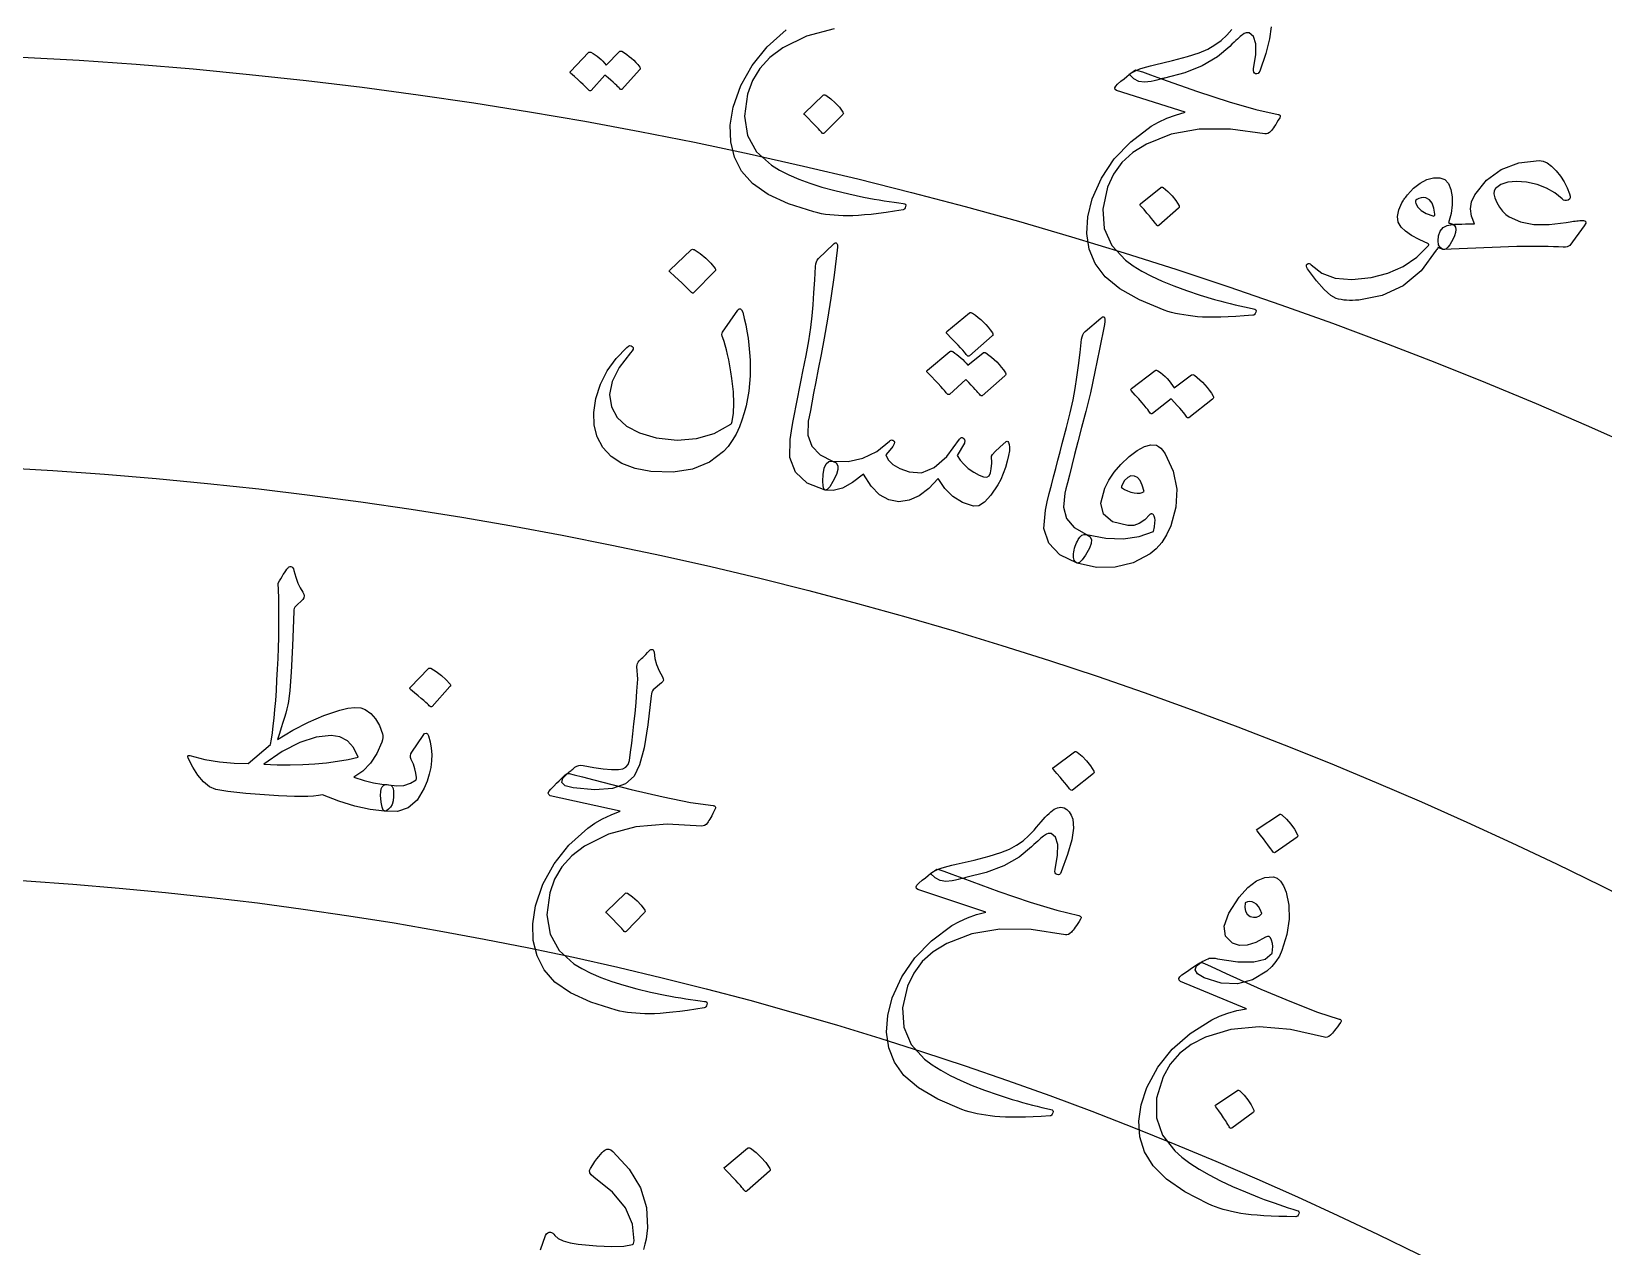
# Model space of a CAD drawing. Header units: millimetres. Extents: x -150 to 150, y -150 to 198.
# Drawn here: x 6.01 to 45.35, y 82.26 to 112.67 of the extents above; entities that cross this region are included whole.
import ezdxf

# ---------------------------------------------------------------- set-up
doc = ezdxf.new("R2010")
doc.units = ezdxf.units.MM
for name, color, linetype in [('ENGRAVE', 7, 'Continuous'), ('ENGRAVE_FINE', 8, 'Continuous'), ('GUIDE', 3, 'Continuous'), ('TEXT', 5, 'Continuous')]:
    doc.layers.add(name, color=color, linetype=linetype)

msp = doc.modelspace()

# ---------------------------------------------------------------- linework, layer by layer
at = {"layer": 'ENGRAVE'}
for radius in [132.75, 112.1737, 91.5975]:
    msp.add_circle((0, 0), radius, dxfattribs=at)
at = {"layer": 'ENGRAVE_FINE'}
for radius in [122.4619, 101.8856]:
    msp.add_circle((0, 0), radius, dxfattribs=at)
at = {"layer": 'GUIDE'}
msp.add_circle((0, 0), 137.25, dxfattribs=at)
at = {"layer": 'TEXT'}
for points in [[(26.0997, 112.7367), (25.41, 112.5536), (24.8117, 112.2564), (24.4914, 112.0171), (24.2382, 111.7446), (24.0518, 111.4394), (23.9315, 111.1017), (23.8573, 110.5469), (23.9329, 110.0651), (24.157, 109.656), (24.5291, 109.3186), (24.733, 109.1955), (24.9612, 109.0797), (25.2137, 108.971), (25.4906, 108.8694), (25.7912, 108.7742), (26.1152, 108.6849), (26.4626, 108.6013), (26.8334, 108.5232), (26.966, 108.4985), (27.0967, 108.475), (27.2253, 108.4529), (27.3521, 108.432), (27.476, 108.4126), (27.5963, 108.395), (27.7128, 108.3792), (27.8257, 108.3651), (27.8595, 108.3584), (27.881, 108.3433), (27.8902, 108.3198), (27.8871, 108.288), (27.8754, 108.2531), (27.8605, 108.2276), (27.8426, 108.2116), (27.8215, 108.2051), (27.6041, 108.1691), (27.3993, 108.1383), (27.2072, 108.1125), (27.0276, 108.0919), (26.8608, 108.0761), (26.7071, 108.0644), (26.5665, 108.0569), (26.4389, 108.0537), (26.3206, 108.0573), (26.206, 108.0627), (26.0951, 108.0699), (25.9879, 108.079), (25.8841, 108.091), (25.7836, 108.1069), (25.6863, 108.1267), (25.5922, 108.1505), (24.9592, 108.3536), (24.446, 108.5906), (24.0526, 108.863), (23.7789, 109.1723), (23.6035, 109.5217), (23.5103, 109.9053), (23.4997, 110.3232), (23.5724, 110.7757), (23.7604, 111.3161), (24.043, 111.8191), (24.4214, 112.284), (24.8968, 112.7096)], [(37.0345, 112.78), (36.9966, 112.4873), (36.901, 112.1196), (36.7479, 111.677), (36.7302, 111.6383), (36.7074, 111.614), (36.6794, 111.6041), (36.6463, 111.6086), (36.6163, 111.6253), (36.5974, 111.6521), (36.5896, 111.6888), (36.5931, 111.7356), (36.6494, 112.0936), (36.6493, 112.3625), (36.593, 112.542), (36.4806, 112.6323), (36.4459, 112.6372), (36.4065, 112.6308), (36.3626, 112.6133), (36.3141, 112.5845), (36.2906, 112.5655), (36.2625, 112.5416), (36.2299, 112.5128), (36.1928, 112.4791), (36.1511, 112.4405), (36.1049, 112.397), (36.0542, 112.3487), (35.999, 112.2954), (35.6877, 112.029), (35.3115, 111.8081), (34.8707, 111.632), (34.3655, 111.4998), (34.3602, 111.4985), (34.3444, 111.4946), (34.318, 111.4882), (34.2811, 111.4791), (34.2336, 111.4674), (34.1757, 111.4531), (34.1072, 111.4362), (34.0281, 111.4167), (33.8678, 111.3965), (33.7237, 111.4199), (33.5957, 111.4867), (33.4836, 111.597), (33.4836, 111.597), (33.5408, 111.6339), (33.6042, 111.6685), (33.6738, 111.7007), (33.7495, 111.7305), (33.8315, 111.7584), (33.92, 111.7847), (34.0148, 111.8095), (34.1162, 111.8328), (34.5678, 111.9401), (34.9407, 112.0414), (35.2343, 112.1374), (35.4483, 112.2288), (35.6239, 112.3297), (35.7834, 112.4443), (35.9268, 112.5726), (36.0541, 112.7149)], [(18.7489, 82.1809), (18.8778, 82.5407), (18.9021, 82.5775), (18.9305, 82.6037), (18.9628, 82.6193), (18.9991, 82.6244), (19.0271, 82.6142), (19.0544, 82.5967), (19.0811, 82.5717), (19.1072, 82.5394), (19.1932, 82.4631), (19.3199, 82.4018), (19.4872, 82.3554), (19.6952, 82.3237), (20.1536, 82.2815), (20.5326, 82.2654), (20.8324, 82.2762), (21.053, 82.315), (21.0662, 82.3246), (21.0774, 82.3433), (21.0867, 82.3711), (21.094, 82.4081), (21.0547, 82.826), (20.8734, 83.2319), (20.5488, 83.6248), (20.0796, 84.0031), (20.0188, 84.0558), (19.9854, 84.1094), (19.9793, 84.1641), (20.0007, 84.2197), (20.0007, 84.2197), (20.0565, 84.3088), (20.1095, 84.3883), (20.1597, 84.4583), (20.2072, 84.5187), (20.2515, 84.5701), (20.2923, 84.6133), (20.3294, 84.6482), (20.3629, 84.6749), (20.4104, 84.6968), (20.4587, 84.6991), (20.5077, 84.6818), (20.5575, 84.645), (20.9674, 84.2024), (21.248, 83.7347), (21.4006, 83.2431), (21.4264, 82.7284), (21.4119, 82.5869), (21.391, 82.4503), (21.3638, 82.3186), (21.3304, 82.1917)]]:
    msp.add_lwpolyline(points, dxfattribs=at)
for points in [[(20.723, 112.168), (20.7337, 112.1755), (20.7472, 112.1787), (20.7637, 112.1775), (20.7831, 112.172), (20.8487, 112.132), (20.9114, 112.0896), (20.9714, 112.0448), (21.0286, 111.9977), (21.0834, 111.9477), (21.136, 111.8942), (21.1866, 111.8374), (21.2351, 111.7771), (21.2434, 111.7599), (21.2453, 111.743), (21.2407, 111.7264), (21.2298, 111.71), (20.7831, 111.2193), (20.7724, 111.2137), (20.7586, 111.2163), (20.7418, 111.227), (20.7218, 111.2458), (20.7088, 111.2622), (20.6869, 111.2854), (20.6561, 111.3154), (20.6165, 111.3523), (20.5676, 111.3966), (20.5091, 111.4487), (20.4409, 111.5087), (20.363, 111.5765), (20.0142, 111.194), (19.9994, 111.183), (19.9829, 111.1827), (19.9645, 111.193), (19.9445, 111.2141), (19.9271, 111.2323), (19.8995, 111.2599), (19.8616, 111.2969), (19.8134, 111.3432), (19.754, 111.3991), (19.6825, 111.4646), (19.5988, 111.5397), (19.5029, 111.6244), (19.4937, 111.6374), (19.4907, 111.6492), (19.4939, 111.66), (19.5034, 111.6696), (19.9482, 112.1423), (19.9588, 112.1498), (19.9723, 112.1531), (19.9888, 112.1521), (20.0081, 112.1467), (20.0646, 112.1161), (20.1187, 112.0826), (20.1704, 112.0461), (20.2197, 112.0068), (20.2667, 111.965), (20.3114, 111.9212), (20.3539, 111.8755), (20.3941, 111.8278)], [(34.2904, 111.484), (35.1936, 111.1671), (35.9799, 110.9112), (36.6509, 110.7187), (37.2074, 110.5917), (37.2247, 110.5881), (37.2387, 110.5822), (37.2494, 110.5739), (37.2569, 110.5633), (37.2609, 110.5509), (37.261, 110.5374), (37.2572, 110.5227), (37.2497, 110.5069), (37.2141, 110.4473), (37.1808, 110.3928), (37.1497, 110.3435), (37.1208, 110.2993), (37.0942, 110.2602), (37.0698, 110.2263), (37.0476, 110.1974), (37.0276, 110.1738), (36.9901, 110.1378), (36.9529, 110.1146), (36.916, 110.1039), (36.8795, 110.1058), (36.0172, 110.2272), (35.234, 110.224), (34.5316, 110.0979), (33.911, 109.8506), (33.5722, 109.6384), (33.2976, 109.3875), (33.0868, 109.0985), (32.9393, 108.7718), (32.82, 108.2249), (32.8559, 107.7386), (33.0458, 107.3125), (33.3891, 106.9458), (33.5822, 106.8064), (33.8002, 106.6723), (34.0429, 106.5434), (34.3105, 106.4194), (34.6024, 106.3), (34.918, 106.1845), (35.2574, 106.0728), (35.6205, 105.9646), (35.7507, 105.9291), (35.879, 105.8951), (36.0054, 105.8624), (36.13, 105.8313), (36.252, 105.8018), (36.3704, 105.7745), (36.4853, 105.7491), (36.5966, 105.7259), (36.6298, 105.7164), (36.65, 105.6995), (36.6572, 105.6754), (36.6515, 105.6439), (36.6369, 105.6101), (36.62, 105.586), (36.6008, 105.5715), (36.5793, 105.5667), (36.3597, 105.5487), (36.1531, 105.5346), (35.9595, 105.5247), (35.7788, 105.5189), (35.6113, 105.5167), (35.4571, 105.5176), (35.3164, 105.5217), (35.189, 105.529), (35.0714, 105.5422), (34.9576, 105.5569), (34.8477, 105.5732), (34.7415, 105.591), (34.6391, 105.6115), (34.5402, 105.6356), (34.4449, 105.6633), (34.353, 105.6946), (33.7387, 105.9489), (33.2467, 106.227), (32.8769, 106.5307), (32.6294, 106.8614), (32.4832, 107.2239), (32.4216, 107.6138), (32.4452, 108.0313), (32.5548, 108.4762), (32.7863, 108.9995), (33.1091, 109.4777), (33.5243, 109.91), (34.0329, 110.2954), (34.2189, 110.4018), (34.4219, 110.4959), (34.6418, 110.5776), (34.8786, 110.6468), (33.1671, 111.1874), (33.131, 111.2175), (33.1233, 111.2547), (33.1437, 111.299), (33.1924, 111.3505), (33.2766, 111.4214), (33.3528, 111.4849), (33.4211, 111.5411), (33.4814, 111.5899), (33.5336, 111.631), (33.5776, 111.6639), (33.6132, 111.6886), (33.6406, 111.7051), (33.6882, 111.6951), (33.8125, 111.6551), (34.0133, 111.5849), (34.2904, 111.484)], [(25.8269, 111.0734), (25.8379, 111.0804), (25.8516, 111.0829), (25.868, 111.081), (25.8871, 111.0746), (26.0117, 110.9854), (26.1252, 110.8852), (26.2276, 110.7741), (26.3187, 110.6522), (26.3263, 110.6351), (26.3277, 110.6195), (26.323, 110.6054), (26.312, 110.5927), (25.8505, 110.1212), (25.8351, 110.111), (25.8185, 110.1115), (25.8008, 110.1229), (25.7818, 110.145), (25.7654, 110.1641), (25.7392, 110.1931), (25.7032, 110.232), (25.6575, 110.2808), (25.601, 110.3398), (25.533, 110.4089), (25.4532, 110.4884), (25.3618, 110.578), (25.3501, 110.5922), (25.3455, 110.6046), (25.348, 110.6155), (25.3576, 110.6248)], [(44.8719, 107.8066), (44.5062, 107.3145), (44.4798, 107.2943), (44.4437, 107.2801), (44.3981, 107.2718), (44.343, 107.2695), (44.2253, 107.2756), (44.0997, 107.2803), (43.9661, 107.2836), (43.8245, 107.2856), (43.6752, 107.2865), (43.5182, 107.2869), (43.3537, 107.2866), (43.1816, 107.2856), (41.3322, 107.2152), (41.2664, 107.259), (41.2266, 107.3295), (41.2128, 107.4269), (41.2249, 107.5511), (41.2655, 107.6724), (41.337, 107.761), (41.4394, 107.8167), (41.5728, 107.8395), (41.5888, 107.8405), (41.6204, 107.8421), (41.6674, 107.8441), (41.73, 107.8465), (41.8076, 107.8491), (41.8995, 107.8516), (42.0059, 107.8538), (42.1266, 107.8559), (42.0463, 108.0463), (42.0199, 108.2305), (42.0477, 108.4086), (42.1298, 108.5806), (42.4275, 108.9499), (42.795, 109.2169), (43.2326, 109.3807), (43.7403, 109.4404), (43.8401, 109.4249), (43.9441, 109.3767), (44.0521, 109.2957), (44.164, 109.1819), (44.2722, 109.0443), (44.3649, 108.9017), (44.4422, 108.7543), (44.5041, 108.6019), (44.5176, 108.5497), (44.5157, 108.5068), (44.4984, 108.4732), (44.4657, 108.449), (44.426, 108.4361), (44.3878, 108.4367), (44.351, 108.4507), (44.3157, 108.4782), (44.1345, 108.6278), (43.9255, 108.7471), (43.6889, 108.8358), (43.425, 108.8939), (43.1745, 108.9165), (42.9613, 108.8978), (42.7856, 108.8382), (42.6473, 108.7377), (42.6153, 108.6815), (42.611, 108.6043), (42.6346, 108.5062), (42.6858, 108.3872), (42.7521, 108.2711), (42.825, 108.1723), (42.9047, 108.0908), (42.9911, 108.0264), (43.2776, 107.9035), (43.6111, 107.8398), (43.9921, 107.835), (44.4213, 107.8885), (44.4685, 107.8967), (44.5146, 107.9044), (44.5594, 107.9115), (44.603, 107.9181), (44.6448, 107.924), (44.6842, 107.9288), (44.7211, 107.9326), (44.7556, 107.9354), (44.8499, 107.9395), (44.9007, 107.9194), (44.908, 107.8751), (44.8719, 107.8066)], [(41.1658, 107.1916), (40.7866, 106.6816), (40.3365, 106.3046), (39.8161, 106.0596), (39.225, 105.9453), (39.1466, 105.9403), (39.0703, 105.938), (38.9959, 105.9384), (38.9235, 105.9415), (38.8537, 105.9476), (38.787, 105.957), (38.7235, 105.9696), (38.6631, 105.9854), (38.5251, 106.0599), (38.3601, 106.2081), (38.1674, 106.43), (37.9465, 106.7255), (37.9251, 106.7642), (37.9163, 106.7974), (37.9199, 106.8252), (37.936, 106.8476), (37.9591, 106.8611), (37.9835, 106.8623), (38.0094, 106.8511), (38.0366, 106.8276), (38.3022, 106.6196), (38.64, 106.4981), (39.0508, 106.4625), (39.5355, 106.512), (39.9579, 106.6198), (40.3387, 106.7887), (40.6782, 107.0193), (40.976, 107.3121), (40.9795, 107.3251), (40.9795, 107.3366), (40.9759, 107.3464), (40.9687, 107.3546), (40.7375, 107.4585), (40.5466, 107.5624), (40.3959, 107.6668), (40.2855, 107.7716), (40.216, 107.8958), (40.1965, 108.0388), (40.2273, 108.2009), (40.3084, 108.3819), (40.3215, 108.4051), (40.3355, 108.4283), (40.3507, 108.4517), (40.3668, 108.4752), (40.3841, 108.4992), (40.4028, 108.5243), (40.4229, 108.5503), (40.4443, 108.5772), (40.6001, 108.7458), (40.7609, 108.8736), (40.9266, 108.9609), (41.0972, 109.0074), (41.2544, 109.0086), (41.38, 108.96), (41.4736, 108.8617), (41.5352, 108.7139), (41.5673, 108.5285), (41.5681, 108.3272), (41.5377, 108.1099), (41.4763, 107.8767), (41.49, 107.8717), (41.5034, 107.8672), (41.5165, 107.8634), (41.5294, 107.8602), (41.5422, 107.857), (41.5554, 107.8532), (41.5688, 107.8488), (41.5824, 107.8438), (41.6251, 107.8159), (41.6497, 107.772), (41.6563, 107.7121), (41.6448, 107.6364), (41.6216, 107.5572), (41.5903, 107.4801), (41.5509, 107.4052), (41.5035, 107.3324), (41.4547, 107.271), (41.411, 107.2306), (41.3724, 107.2111), (41.339, 107.2126), (41.2088, 107.2627), (41.2031, 107.2505), (41.194, 107.2345), (41.1816, 107.2149), (41.1658, 107.1916)], [(34.2702, 108.7652), (34.2817, 108.7713), (34.2956, 108.7728), (34.3118, 108.7697), (34.3303, 108.7619), (34.4478, 108.6633), (34.5532, 108.5547), (34.6468, 108.4361), (34.7283, 108.3076), (34.7346, 108.29), (34.7348, 108.2743), (34.729, 108.2606), (34.7171, 108.2488), (34.2207, 107.8141), (34.2046, 107.805), (34.1881, 107.8069), (34.1713, 107.8195), (34.1541, 107.843), (34.1391, 107.8633), (34.1153, 107.8943), (34.0824, 107.9358), (34.0405, 107.988), (33.9888, 108.0511), (33.9262, 108.1253), (33.8528, 108.2106), (33.7685, 108.307), (33.758, 108.322), (33.7543, 108.3348), (33.7577, 108.3454), (33.7679, 108.3539)], [(41.1328, 108.0956), (41.1085, 108.2505), (41.063, 108.3706), (40.9963, 108.456), (40.9084, 108.5065), (40.8469, 108.5128), (40.7882, 108.5081), (40.7323, 108.4923), (40.6793, 108.4656), (40.659, 108.4484), (40.6485, 108.4256), (40.6477, 108.3971), (40.6566, 108.363), (40.7043, 108.2731), (40.7915, 108.1911), (40.918, 108.117), (41.084, 108.0505), (41.1026, 108.0475), (41.1169, 108.0539), (41.127, 108.07), (41.1328, 108.0956)], [(22.5236, 107.2064), (22.5363, 107.2144), (22.5524, 107.2174), (22.5719, 107.2155), (22.5947, 107.2085), (22.7454, 107.1093), (22.8833, 106.9976), (23.0083, 106.8735), (23.1205, 106.737), (23.1301, 106.7178), (23.1324, 106.7002), (23.1273, 106.6842), (23.1148, 106.6698), (22.5868, 106.1331), (22.569, 106.1213), (22.5494, 106.1218), (22.528, 106.1343), (22.5048, 106.159), (22.4847, 106.1804), (22.4527, 106.2128), (22.4088, 106.2563), (22.3529, 106.3107), (22.2841, 106.3765), (22.201, 106.4536), (22.1039, 106.5422), (21.9924, 106.6421), (21.9781, 106.6579), (21.9723, 106.6719), (21.9748, 106.6842), (21.9857, 106.6947)], [(26.0787, 107.3444), (26.1011, 107.3648), (26.1204, 107.3773), (26.1367, 107.382), (26.1499, 107.3788), (26.1674, 107.3632), (26.1776, 107.3268), (26.1805, 107.2696), (26.176, 107.1916), (26.0972, 106.5678), (26.0163, 105.993), (25.9335, 105.467), (25.8491, 104.9899), (25.7701, 104.5835), (25.6997, 104.2192), (25.6379, 103.8969), (25.5847, 103.6166), (25.5397, 103.3784), (25.5023, 103.1825), (25.4727, 103.0288), (25.4508, 102.9174), (25.4411, 102.5698), (25.5393, 102.2878), (25.7453, 102.0713), (26.059, 101.9193), (26.1447, 101.8715), (26.1889, 101.7997), (26.1916, 101.704), (26.1528, 101.5844), (26.066, 101.4027), (25.9904, 101.2764), (25.9259, 101.2056), (25.8725, 101.1901), (25.4257, 101.369), (25.1306, 101.6397), (24.9869, 102.0034), (24.9951, 102.4609), (25.0302, 102.6721), (25.067, 102.8835), (25.1053, 103.095), (25.1453, 103.3067), (25.1863, 103.5186), (25.2279, 103.7309), (25.2702, 103.9436), (25.313, 104.1567), (25.3954, 104.563), (25.4616, 104.9307), (25.5118, 105.2598), (25.5459, 105.5503), (25.5708, 105.8312), (25.5935, 106.1314), (25.6139, 106.4509), (25.6319, 106.7898), (25.638, 106.8502), (25.6524, 106.9032), (25.6751, 106.9488), (25.706, 106.9871)], [(23.8101, 105.6424), (23.8488, 105.489), (23.8838, 105.33), (23.9152, 105.1653), (23.9429, 104.9949), (23.9656, 104.8181), (23.9822, 104.6342), (23.9926, 104.443), (23.9968, 104.2447), (23.9944, 104.0486), (23.983, 103.8563), (23.9625, 103.6676), (23.9332, 103.4826), (23.8949, 103.3007), (23.8476, 103.1215), (23.7912, 102.9449), (23.7259, 102.7708), (23.6429, 102.5915), (23.5493, 102.4296), (23.4449, 102.2852), (23.3299, 102.1581), (22.9774, 101.8892), (22.5567, 101.7171), (22.0676, 101.6409), (21.509, 101.6595), (21.1178, 101.7314), (20.7874, 101.8544), (20.5171, 102.0291), (20.3069, 102.2561), (20.1668, 102.5214), (20.0912, 102.8143), (20.0805, 103.1348), (20.135, 103.4831), (20.2529, 103.8404), (20.4207, 104.173), (20.6389, 104.4806), (20.9078, 104.7629), (20.9477, 104.7933), (20.9834, 104.8075), (21.0147, 104.8055), (21.0417, 104.7873), (21.0639, 104.7561), (21.0644, 104.7187), (21.0433, 104.675), (21.0005, 104.6249), (20.7154, 104.2592), (20.5421, 103.9125), (20.4796, 103.5855), (20.5268, 103.2782), (20.6707, 103.0107), (20.905, 102.7927), (21.2297, 102.6237), (21.6451, 102.5027), (22.1658, 102.4443), (22.6496, 102.4803), (23.0977, 102.6112), (23.5106, 102.8374), (23.5202, 102.8465), (23.5289, 102.8612), (23.5367, 102.8814), (23.5437, 102.9071), (23.5787, 103.1141), (23.5898, 103.362), (23.5767, 103.6507), (23.539, 103.9803), (23.5132, 104.1477), (23.4868, 104.304), (23.46, 104.449), (23.4326, 104.5829), (23.4042, 104.7053), (23.374, 104.8156), (23.3422, 104.914), (23.3088, 105.0004), (23.2936, 105.045), (23.2882, 105.0842), (23.2924, 105.1181), (23.3064, 105.1466), (23.6905, 105.695), (23.7219, 105.725), (23.7523, 105.7262), (23.7817, 105.6987), (23.8101, 105.6424)], [(29.4889, 105.6248), (29.5021, 105.6319), (29.5184, 105.6339), (29.5377, 105.6307), (29.5601, 105.6222), (29.6338, 105.5696), (29.7039, 105.5145), (29.7706, 105.4572), (29.8337, 105.3975), (29.8937, 105.3349), (29.9509, 105.2686), (30.0054, 105.1988), (30.057, 105.1253), (30.068, 105.101), (30.071, 105.08), (30.0659, 105.0624), (30.0529, 105.0482), (29.4824, 104.5495), (29.4648, 104.5425), (29.446, 104.5467), (29.4258, 104.5622), (29.4044, 104.5888), (29.3857, 104.6115), (29.3559, 104.6459), (29.3148, 104.6922), (29.2626, 104.7502), (29.198, 104.8203), (29.1201, 104.9027), (29.0288, 104.9974), (28.924, 105.1044), (28.9107, 105.1211), (28.9057, 105.1355), (28.9091, 105.1476), (28.9207, 105.1574)], [(32.7727, 105.4935), (32.7963, 105.5124), (32.8164, 105.5237), (32.8329, 105.5273), (32.8459, 105.5233), (32.8624, 105.5066), (32.8703, 105.4697), (32.8696, 105.4124), (32.8602, 105.3349), (32.7424, 104.7173), (32.6255, 104.1486), (32.5098, 103.6289), (32.3956, 103.158), (32.2912, 102.7574), (32.198, 102.3982), (32.1161, 102.0804), (32.0454, 101.804), (31.9855, 101.5692), (31.9359, 101.376), (31.8967, 101.2245), (31.8679, 101.1146), (31.8363, 100.7683), (31.9167, 100.4808), (32.1086, 100.2517), (32.4121, 100.0803), (32.4947, 100.0272), (32.5343, 99.9528), (32.5309, 99.8571), (32.4847, 99.7402), (32.3866, 99.5643), (32.3033, 99.443), (32.2345, 99.3763), (32.1802, 99.3643), (31.7455, 99.5709), (31.468, 99.8596), (31.3474, 100.2316), (31.3843, 100.6877), (31.4327, 100.8963), (31.4827, 101.105), (31.5342, 101.3136), (31.5874, 101.5224), (31.6417, 101.7313), (31.6965, 101.9406), (31.7521, 102.1502), (31.8082, 102.3602), (31.9159, 102.7605), (32.0052, 103.1233), (32.076, 103.4486), (32.1282, 103.7364), (32.1707, 104.0151), (32.2122, 104.3133), (32.2526, 104.631), (32.292, 104.9681), (32.3019, 105.0279), (32.3195, 105.0799), (32.345, 105.124), (32.3783, 105.1602)], [(29.8251, 104.6262), (29.8382, 104.6333), (29.8544, 104.6352), (29.8736, 104.6319), (29.8957, 104.6234), (29.9684, 104.5706), (30.0377, 104.5153), (30.1034, 104.4578), (30.1656, 104.398), (30.2247, 104.3352), (30.281, 104.2688), (30.3345, 104.1988), (30.3852, 104.1252), (30.3932, 104.1049), (30.3937, 104.0857), (30.3868, 104.0675), (30.3724, 104.0505), (29.8023, 103.554), (29.7893, 103.549), (29.7734, 103.5536), (29.7548, 103.5676), (29.7334, 103.5912), (29.7194, 103.6072), (29.6975, 103.6319), (29.6676, 103.6655), (29.6296, 103.7079), (29.5835, 103.7586), (29.5291, 103.817), (29.4662, 103.8832), (29.395, 103.9572), (28.9817, 103.5869), (28.9643, 103.5798), (28.9456, 103.584), (28.9256, 103.5993), (28.9044, 103.6259), (28.8859, 103.6484), (28.8563, 103.6827), (28.8157, 103.7287), (28.764, 103.7864), (28.7, 103.8562), (28.6229, 103.9382), (28.5324, 104.0325), (28.4286, 104.1389), (28.419, 104.1545), (28.4167, 104.1682), (28.4215, 104.1798), (28.4336, 104.1896), (28.9969, 104.6592), (29.01, 104.6664), (29.0262, 104.6684), (29.0453, 104.6653), (29.0675, 104.6569), (29.1192, 104.6201), (29.1699, 104.5818), (29.2197, 104.5421), (29.2685, 104.501), (29.3157, 104.4582), (29.3606, 104.4133), (29.4032, 104.3663), (29.4435, 104.3172)], [(35.0439, 104.0728), (35.0575, 104.0793), (35.0738, 104.0804), (35.093, 104.0761), (35.1149, 104.0665), (35.1858, 104.01), (35.2531, 103.9514), (35.3168, 103.8906), (35.3768, 103.8276), (35.4335, 103.7619), (35.4872, 103.6927), (35.538, 103.62), (35.5858, 103.5439), (35.593, 103.5232), (35.5927, 103.504), (35.5848, 103.4862), (35.5695, 103.4699), (34.9731, 103.002), (34.9597, 102.9978), (34.944, 103.0031), (34.9258, 103.0181), (34.9053, 103.0427), (34.8925, 103.0633), (34.8703, 103.0932), (34.8387, 103.1323), (34.7978, 103.1806), (34.7471, 103.2387), (34.6863, 103.3074), (34.6154, 103.3866), (34.5342, 103.4763), (34.069, 103.1108), (34.05, 103.1012), (34.0306, 103.1037), (34.0107, 103.1185), (33.9903, 103.1456), (33.9726, 103.1691), (33.9443, 103.2048), (33.9054, 103.2528), (33.8558, 103.3131), (33.7944, 103.3859), (33.7203, 103.4717), (33.6333, 103.5704), (33.5333, 103.6819), (33.5244, 103.698), (33.5227, 103.7117), (33.528, 103.7232), (33.5406, 103.7323), (34.1315, 104.182), (34.145, 104.1886), (34.1613, 104.1898), (34.1805, 104.1858), (34.2024, 104.1764), (34.2641, 104.1321), (34.3226, 104.0851), (34.3779, 104.0352), (34.4298, 103.9825), (34.4787, 103.9275), (34.5247, 103.8706), (34.5677, 103.812), (34.6079, 103.7515)], [(30.4031, 102.4112), (30.4243, 102.418), (30.4438, 102.4078), (30.4616, 102.3807), (30.4776, 102.3367), (30.4882, 102.267), (30.4839, 102.1734), (30.4647, 102.0558), (30.4307, 101.9143), (30.3859, 101.7553), (30.3313, 101.6036), (30.267, 101.4592), (30.1928, 101.322), (30.0194, 101.0638), (29.8601, 100.8886), (29.715, 100.7963), (29.5838, 100.787), (29.3086, 100.8853), (29.0706, 101.0341), (28.8693, 101.2337), (28.7044, 101.4843), (28.4706, 101.2292), (28.228, 101.047), (27.9765, 100.9374), (27.7156, 100.9004), (27.4652, 100.945), (27.2346, 101.0746), (27.0232, 101.2893), (26.8303, 101.5893), (26.5543, 101.3781), (26.303, 101.2411), (26.0759, 101.1784), (25.8725, 101.1901), (25.8393, 101.2223), (25.8194, 101.2986), (25.8128, 101.4189), (25.8195, 101.5834), (25.8466, 101.7404), (25.8955, 101.8488), (25.9663, 101.9085), (26.059, 101.9193), (26.4517, 101.9083), (26.8193, 101.9878), (27.1627, 102.1582), (27.4822, 102.4196), (27.4996, 102.4339), (27.5166, 102.4429), (27.5333, 102.4465), (27.5497, 102.4448), (27.5683, 102.4376), (27.5838, 102.4269), (27.5963, 102.4128), (27.6056, 102.3951), (27.6015, 102.3497), (27.5639, 102.2807), (27.4931, 102.1883), (27.389, 102.0723), (27.4503, 101.9449), (27.5678, 101.8314), (27.7418, 101.7316), (27.972, 101.6452), (28.2833, 101.6257), (28.597, 101.7557), (28.914, 102.035), (29.2349, 102.4638), (29.251, 102.4858), (29.2671, 102.5003), (29.2833, 102.5071), (29.2994, 102.5063), (29.3216, 102.4977), (29.3396, 102.4861), (29.3534, 102.4712), (29.363, 102.4533), (29.3674, 102.4303), (29.3676, 102.4084), (29.3639, 102.3878), (29.3561, 102.3682), (29.1788, 102.0536), (29.249, 101.9433), (29.3409, 101.8374), (29.4546, 101.736), (29.5901, 101.639), (29.7268, 101.5615), (29.8363, 101.5213), (29.9186, 101.5183), (29.9739, 101.5527), (30.0085, 101.6198), (30.0308, 101.7233), (30.041, 101.8631), (30.0388, 102.0392), (30.0608, 102.0823), (30.1287, 102.1588), (30.2428, 102.2684), (30.4031, 102.4112)], [(34.1638, 102.3127), (34.2167, 102.2862), (34.2702, 102.2418), (34.3244, 102.1795), (34.3793, 102.0993), (34.5817, 101.6633), (34.6727, 101.218), (34.6531, 100.7638), (34.5243, 100.3007), (34.4188, 100.0727), (34.2976, 99.8789), (34.1609, 99.7191), (34.0086, 99.5933), (33.5804, 99.3717), (33.1336, 99.2599), (32.6672, 99.2575), (32.1802, 99.3643), (32.1364, 99.3911), (32.1068, 99.4385), (32.0914, 99.5067), (32.0902, 99.5955), (32.0944, 99.643), (32.1024, 99.6904), (32.1141, 99.7377), (32.1295, 99.7849), (32.1473, 99.8308), (32.1659, 99.8742), (32.1853, 99.9152), (32.2056, 99.9537), (32.2496, 100.0175), (32.2987, 100.0599), (32.3529, 100.0808), (32.4121, 100.0803), (32.8953, 99.9919), (33.335, 99.9751), (33.7321, 100.0305), (34.087, 100.1586), (34.1115, 100.2745), (34.1253, 100.3686), (34.1284, 100.441), (34.1207, 100.4917), (34.1065, 100.5379), (34.09, 100.5705), (34.071, 100.5896), (34.0497, 100.5952), (34.0336, 100.5951), (34.0199, 100.5921), (34.0084, 100.586), (33.9993, 100.5769), (33.8701, 100.4462), (33.7354, 100.357), (33.5949, 100.3093), (33.4488, 100.303), (33.0625, 100.3986), (32.8371, 100.5863), (32.7721, 100.8675), (32.868, 101.2425), (32.9684, 101.4429), (33.1037, 101.6408), (33.2739, 101.836), (33.4793, 102.0283), (33.6816, 102.1852), (33.8632, 102.2848), (34.0241, 102.3273), (34.1638, 102.3127)], [(33.6135, 101.5438), (33.5265, 101.5478), (33.4444, 101.5094), (33.3673, 101.4285), (33.2952, 101.3053), (33.2889, 101.2843), (33.2855, 101.2689), (33.285, 101.2591), (33.2876, 101.255), (33.3616, 101.2092), (33.4395, 101.1719), (33.5213, 101.1432), (33.607, 101.123), (33.6854, 101.114), (33.7532, 101.1162), (33.8103, 101.1296), (33.8569, 101.1543), (33.8096, 101.3117), (33.7532, 101.4291), (33.6878, 101.5065), (33.6135, 101.5438)], [(13.2946, 93.5687), (13.1897, 93.5479), (13.0673, 93.5331), (12.9272, 93.5245), (12.7696, 93.5217), (12.5942, 93.5239), (12.4009, 93.5301), (12.1898, 93.54), (11.9607, 93.5537), (11.3706, 93.601), (10.9247, 93.6504), (10.6231, 93.7038), (10.4657, 93.7626), (10.3147, 93.8939), (10.1752, 94.0582), (10.047, 94.2556), (9.9302, 94.4861), (9.9196, 94.5223), (9.9233, 94.5448), (9.9414, 94.5536), (9.9739, 94.5488), (10.3511, 94.4531), (10.7193, 94.3886), (11.079, 94.3555), (11.4304, 94.3538), (11.9884, 94.8241), (12.0149, 94.9613), (12.0396, 95.1174), (12.0624, 95.2924), (12.0834, 95.4865), (12.103, 95.6985), (12.1213, 95.9275), (12.1384, 96.1736), (12.1542, 96.4366), (12.1686, 96.71), (12.1805, 96.9794), (12.1899, 97.2449), (12.1967, 97.5065), (12.201, 97.7637), (12.2025, 98.0161), (12.2014, 98.2637), (12.1975, 98.5065), (12.1867, 98.8599), (12.2176, 98.9183), (12.2486, 98.9739), (12.2798, 99.0267), (12.3111, 99.0767), (12.3421, 99.1238), (12.3723, 99.1683), (12.4018, 99.2101), (12.4304, 99.2491), (12.4454, 99.2636), (12.4628, 99.2731), (12.4824, 99.2777), (12.5044, 99.2772), (12.5292, 99.2685), (12.5498, 99.249), (12.566, 99.2189), (12.578, 99.178), (12.6218, 99.0113), (12.6731, 98.8661), (12.7317, 98.7424), (12.7979, 98.6402), (12.828, 98.5908), (12.8379, 98.5431), (12.8275, 98.4972), (12.7969, 98.4529), (12.628, 98.2873), (12.6016, 98.2593), (12.5834, 98.2275), (12.5735, 98.1917), (12.5718, 98.1521), (12.5416, 97.2978), (12.5096, 96.6386), (12.4766, 96.1743), (12.4431, 95.9051), (12.4256, 95.8164), (12.4029, 95.7191), (12.3747, 95.6131), (12.3413, 95.4985), (12.3034, 95.375), (12.2621, 95.2426), (12.2174, 95.1012), (12.1693, 94.951), (12.5522, 95.1851), (12.9392, 95.3855), (13.33, 95.5522), (13.7242, 95.6851), (13.9307, 95.7355), (14.1064, 95.7553), (14.2512, 95.7447), (14.3648, 95.7038), (14.5022, 95.6041), (14.6198, 95.4696), (14.7174, 95.3004), (14.7952, 95.0965), (14.8031, 95.0506), (14.8027, 94.9994), (14.7939, 94.943), (14.7768, 94.8812), (14.6543, 94.5965), (14.4962, 94.3567), (14.3025, 94.1616), (14.0733, 94.011), (14.3361, 93.9281), (14.5704, 93.8676), (14.7763, 93.8297), (14.9542, 93.8147), (15.0006, 93.8045), (15.0357, 93.7753), (15.0592, 93.7273), (15.0713, 93.6604), (15.0741, 93.5268), (15.0617, 93.4154), (15.0343, 93.3261), (14.9919, 93.2591), (14.9456, 93.2105), (14.9063, 93.1768), (14.8741, 93.158), (14.8488, 93.154), (14.4825, 93.2004), (14.1017, 93.285), (13.706, 93.4079), (13.2946, 93.5687)], [(20.9736, 94.4224), (21.0036, 94.6347), (21.0328, 94.8586), (21.061, 95.0941), (21.0883, 95.3412), (21.1144, 95.601), (21.1389, 95.8744), (21.1618, 96.1614), (21.1831, 96.4622), (21.1582, 96.7796), (21.1658, 96.8189), (21.1787, 96.8551), (21.1968, 96.8882), (21.2201, 96.9183), (21.2335, 96.9334), (21.2524, 96.9531), (21.2767, 96.9773), (21.3064, 97.0059), (21.3412, 97.0397), (21.3808, 97.079), (21.425, 97.124), (21.474, 97.1745), (21.491, 97.1908), (21.5095, 97.2009), (21.5298, 97.205), (21.5516, 97.203), (21.5682, 97.1955), (21.5805, 97.1814), (21.5882, 97.1606), (21.5915, 97.1333), (21.6116, 96.9789), (21.6531, 96.8244), (21.7161, 96.6698), (21.8005, 96.5151), (21.8209, 96.4723), (21.8235, 96.4336), (21.8082, 96.399), (21.7752, 96.3683), (21.5709, 96.1934), (21.5525, 96.1703), (21.5369, 96.1381), (21.5242, 96.0967), (21.5143, 96.046), (21.4376, 95.3175), (21.3416, 94.74), (21.2272, 94.3134), (21.0951, 94.0373), (20.8754, 93.8384), (20.5472, 93.7229), (20.1104, 93.6898), (19.5644, 93.7374), (19.3691, 93.7894), (19.2844, 93.8713), (19.3103, 93.9836), (19.4472, 94.1262), (19.4697, 94.1441), (19.4917, 94.1616), (19.5131, 94.1788), (19.534, 94.1955), (19.5544, 94.212), (19.5742, 94.228), (19.5934, 94.2437), (19.6121, 94.259), (19.656, 94.2864), (19.7052, 94.3023), (19.7596, 94.3066), (19.8192, 94.2993), (20.0837, 94.2519), (20.3188, 94.2195), (20.5248, 94.2024), (20.7018, 94.2008), (20.8053, 94.2156), (20.8851, 94.2574), (20.9412, 94.3264), (20.9736, 94.4224)], [(15.9427, 96.7271), (15.9536, 96.7347), (15.9677, 96.7381), (15.9849, 96.7371), (16.0052, 96.7319), (16.1416, 96.6498), (16.2672, 96.5562), (16.3819, 96.4511), (16.4857, 96.3344), (16.4949, 96.3177), (16.4976, 96.3022), (16.4937, 96.2878), (16.4832, 96.2745), (16.0383, 95.7768), (16.0231, 95.7657), (16.0058, 95.7653), (15.9865, 95.7755), (15.9652, 95.7965), (15.9467, 95.8147), (15.9173, 95.8422), (15.877, 95.879), (15.8258, 95.9251), (15.7627, 95.9807), (15.6868, 96.0459), (15.5979, 96.1206), (15.4961, 96.2049), (15.4829, 96.2183), (15.4772, 96.2305), (15.479, 96.2415), (15.4882, 96.2513)], [(13.5122, 95.047), (13.1327, 95.0078), (12.7238, 94.8764), (12.2866, 94.6524), (11.8224, 94.3355), (12.1599, 94.3202), (12.4855, 94.3156), (12.7993, 94.3219), (13.1014, 94.339), (13.3914, 94.3668), (13.6688, 94.405), (13.9336, 94.4536), (14.186, 94.5128), (14.0669, 94.7467), (13.9147, 94.9138), (13.7297, 95.014), (13.5122, 95.047)], [(15.5296, 94.6328), (15.811, 95.0535), (15.8498, 95.0984), (15.8851, 95.1109), (15.9168, 95.0909), (15.9451, 95.0386), (15.9882, 94.8889), (16.0153, 94.7356), (16.0266, 94.5789), (16.0221, 94.4187), (16.0012, 94.2543), (15.9635, 94.0847), (15.909, 93.9099), (15.8378, 93.7299), (15.6645, 93.4358), (15.4409, 93.2423), (15.1667, 93.1489), (14.8416, 93.1551), (14.8087, 93.1844), (14.7823, 93.2605), (14.7623, 93.3837), (14.7487, 93.5537), (14.7511, 93.6432), (14.7648, 93.7149), (14.7896, 93.7688), (14.8256, 93.805), (14.8518, 93.8169), (14.8807, 93.8226), (14.9124, 93.8223), (14.9469, 93.8159), (15.1496, 93.7899), (15.3316, 93.8027), (15.4931, 93.8544), (15.6341, 93.945), (15.641, 93.9528), (15.6447, 93.9639), (15.6453, 93.9784), (15.6426, 93.9963), (15.6311, 94.1047), (15.6061, 94.2171), (15.5675, 94.3337), (15.5154, 94.4544), (15.4992, 94.4994), (15.4962, 94.5441), (15.5063, 94.5886), (15.5296, 94.6328)], [(32.117, 94.6417), (32.1291, 94.6473), (32.1438, 94.6483), (32.1609, 94.6444), (32.1805, 94.6358), (32.3044, 94.5317), (32.4156, 94.418), (32.5141, 94.2947), (32.5998, 94.1618), (32.6063, 94.1438), (32.6065, 94.128), (32.6003, 94.1144), (32.5876, 94.1031), (32.061, 93.6869), (32.0439, 93.6785), (32.0264, 93.681), (32.0087, 93.6944), (31.9906, 93.7188), (31.9749, 93.7398), (31.9498, 93.772), (31.9152, 93.8151), (31.8711, 93.8694), (31.8166, 93.935), (31.7507, 94.0122), (31.6734, 94.101), (31.5846, 94.2015), (31.5735, 94.2169), (31.5697, 94.23), (31.5732, 94.2405), (31.5841, 94.2486)], [(20.0865, 93.9386), (21.0144, 93.7012), (21.8201, 93.513), (22.5052, 93.3772), (23.0707, 93.2966), (23.0882, 93.2944), (23.1027, 93.2896), (23.1141, 93.2823), (23.1224, 93.2723), (23.1274, 93.2603), (23.1286, 93.2468), (23.1261, 93.2319), (23.1198, 93.2155), (23.0893, 93.1532), (23.0605, 93.0962), (23.0336, 93.0444), (23.0084, 92.998), (22.9851, 92.9569), (22.9635, 92.921), (22.9438, 92.8905), (22.9258, 92.8653), (22.8914, 92.8264), (22.8562, 92.8001), (22.8204, 92.7864), (22.7838, 92.7854), (21.9148, 92.8346), (21.1353, 92.765), (20.4471, 92.5789), (19.8515, 92.2784), (19.5333, 92.0371), (19.2824, 91.7628), (19.0984, 91.4563), (18.9807, 91.1178), (18.9099, 90.5625), (18.9876, 90.0814), (19.212, 89.6742), (19.5826, 89.3395), (19.7852, 89.2177), (20.0119, 89.1034), (20.2625, 88.9962), (20.5372, 88.896), (20.8355, 88.8022), (21.1568, 88.7143), (21.5013, 88.6319), (21.869, 88.5548), (22.0005, 88.5304), (22.13, 88.5072), (22.2576, 88.4852), (22.3833, 88.4646), (22.5062, 88.4454), (22.6254, 88.4279), (22.741, 88.4122), (22.8529, 88.3982), (22.8864, 88.3914), (22.9077, 88.3763), (22.9167, 88.3528), (22.9135, 88.321), (22.9017, 88.2862), (22.8869, 88.2607), (22.869, 88.2447), (22.8481, 88.2381), (22.6324, 88.2021), (22.4293, 88.171), (22.2387, 88.145), (22.0606, 88.1242), (21.8953, 88.1079), (21.743, 88.0959), (21.6036, 88.0881), (21.4772, 88.0845), (21.36, 88.0877), (21.2465, 88.0927), (21.1366, 88.0995), (21.0304, 88.1082), (20.9276, 88.1198), (20.828, 88.1353), (20.7317, 88.1546), (20.6385, 88.1779), (20.0112, 88.3777), (19.5023, 88.6112), (19.1115, 88.8807), (18.839, 89.1878), (18.6633, 89.5356), (18.5687, 89.9182), (18.5558, 90.336), (18.6254, 90.7889), (18.8091, 91.3307), (19.0875, 91.8359), (19.462, 92.3034), (19.934, 92.7321), (20.1098, 92.8543), (20.3036, 92.9657), (20.5155, 93.0662), (20.7453, 93.1557), (18.9938, 93.5437), (18.9552, 93.5705), (18.9442, 93.6069), (18.9606, 93.6529), (19.0045, 93.7084), (19.082, 93.7866), (19.1522, 93.8567), (19.2152, 93.9187), (19.271, 93.9727), (19.3193, 94.0183), (19.3601, 94.055), (19.3935, 94.0827), (19.4193, 94.1016), (19.4676, 94.0959), (19.595, 94.0671), (19.8014, 94.0148), (20.0865, 93.9386)], [(28.5123, 91.6009), (28.5699, 91.6372), (28.6337, 91.6711), (28.7036, 91.7025), (28.7797, 91.7315), (28.8621, 91.7585), (28.9509, 91.7838), (29.0461, 91.8076), (29.1478, 91.8297), (29.6012, 91.9316), (29.9758, 92.0281), (30.2711, 92.1202), (30.4868, 92.2086), (30.664, 92.307), (30.8254, 92.4192), (30.9709, 92.5455), (31.1004, 92.6859), (31.1603, 92.7576), (31.2185, 92.8256), (31.275, 92.8897), (31.3297, 92.9499), (31.3819, 93.0056), (31.4308, 93.056), (31.4765, 93.1012), (31.519, 93.141), (31.6046, 93.2047), (31.6886, 93.2425), (31.7709, 93.2542), (31.8514, 93.24), (31.922, 93.2026), (31.9817, 93.1423), (32.0305, 93.0592), (32.0682, 92.9533), (32.0852, 92.7351), (32.0429, 92.443), (31.9415, 92.0768), (31.7813, 91.6367), (31.763, 91.5983), (31.7398, 91.5743), (31.7117, 91.5649), (31.6786, 91.57), (31.6487, 91.5872), (31.6301, 91.6142), (31.623, 91.6511), (31.6271, 91.6979), (31.6888, 92.055), (31.6927, 92.3239), (31.6388, 92.5045), (31.5272, 92.5965), (31.4925, 92.602), (31.4529, 92.5963), (31.4086, 92.5794), (31.3595, 92.5514), (31.3357, 92.5328), (31.3072, 92.5093), (31.2741, 92.481), (31.2364, 92.4479), (31.1941, 92.4099), (31.1472, 92.3672), (31.0957, 92.3196), (31.0397, 92.2671), (30.7241, 92.0054), (30.3443, 91.7898), (29.9008, 91.6196), (29.3935, 91.4937), (29.3882, 91.4925), (29.3723, 91.4888), (29.3459, 91.4827), (29.3088, 91.474), (29.2612, 91.4629), (29.2031, 91.4493), (29.1343, 91.4332), (29.0551, 91.4146), (28.8945, 91.3963), (28.7506, 91.4212), (28.6233, 91.4893), (28.5123, 91.6009)], [(37.2393, 93.0741), (37.2518, 93.0792), (37.2665, 93.0793), (37.2834, 93.0745), (37.3026, 93.0648), (37.4212, 92.9541), (37.5266, 92.8344), (37.6187, 92.7059), (37.6975, 92.5685), (37.7031, 92.5501), (37.7025, 92.5344), (37.6955, 92.5211), (37.6823, 92.5105), (37.1331, 92.1234), (37.1155, 92.116), (37.0982, 92.1194), (37.0811, 92.1338), (37.0643, 92.1591), (37.0497, 92.181), (37.0263, 92.2145), (36.9939, 92.2595), (36.9526, 92.3161), (36.9015, 92.3846), (36.8396, 92.4653), (36.7668, 92.5582), (36.6831, 92.6634), (36.6728, 92.6795), (36.6697, 92.6927), (36.6738, 92.7031), (36.6851, 92.7106)], [(29.3182, 91.4788), (30.2179, 91.1504), (31.001, 90.8831), (31.6692, 90.68), (32.2239, 90.5435), (32.2411, 90.5396), (32.255, 90.5334), (32.2656, 90.525), (32.2729, 90.5142), (32.2766, 90.5018), (32.2765, 90.4883), (32.2725, 90.4737), (32.2647, 90.458), (32.2281, 90.399), (32.1938, 90.3451), (32.1618, 90.2963), (32.1322, 90.2526), (32.1049, 90.214), (32.0799, 90.1805), (32.0572, 90.1521), (32.0368, 90.1287), (31.9987, 90.0935), (31.9611, 90.0708), (31.9241, 90.0608), (31.8876, 90.0634), (31.0278, 90.1986), (30.2452, 90.2068), (29.542, 90.09), (28.9194, 89.8501), (28.5788, 89.6416), (28.302, 89.3937), (28.0884, 89.1069), (27.9376, 88.7818), (27.8121, 88.2362), (27.8415, 87.7499), (28.0244, 87.3223), (28.3599, 86.9525), (28.5495, 86.8112), (28.7636, 86.6749), (29.0024, 86.5434), (29.2658, 86.4164), (29.5533, 86.2934), (29.8643, 86.174), (30.1989, 86.0578), (30.5571, 85.9446), (30.6855, 85.9072), (30.8121, 85.8713), (30.9369, 85.8368), (31.0599, 85.8037), (31.1802, 85.7724), (31.2971, 85.7432), (31.4106, 85.716), (31.5206, 85.691), (31.5533, 85.6809), (31.5729, 85.6638), (31.5796, 85.6395), (31.5732, 85.6082), (31.558, 85.5747), (31.5407, 85.5509), (31.5214, 85.5367), (31.4999, 85.5322), (31.2817, 85.5178), (31.0765, 85.5071), (30.8843, 85.5001), (30.705, 85.497), (30.5388, 85.4973), (30.3861, 85.5004), (30.2466, 85.5065), (30.1205, 85.5155), (30.0042, 85.5303), (29.8917, 85.5466), (29.7831, 85.5643), (29.6783, 85.5835), (29.5771, 85.6052), (29.4796, 85.6305), (29.3856, 85.6594), (29.2952, 85.6918), (28.6909, 85.9528), (28.2077, 86.2358), (27.8456, 86.5428), (27.6049, 86.8754), (27.4647, 87.2389), (27.4085, 87.6291), (27.4372, 88.046), (27.5514, 88.4898), (27.7881, 89.0107), (28.1152, 89.4857), (28.5343, 89.9137), (29.0466, 90.2934), (29.2337, 90.3976), (29.4376, 90.4892), (29.6584, 90.5682), (29.896, 90.6343), (28.1916, 91.1944), (28.1559, 91.2249), (28.1485, 91.2622), (28.1694, 91.3063), (28.2187, 91.3573), (28.3035, 91.4273), (28.3804, 91.4901), (28.4492, 91.5456), (28.5101, 91.5938), (28.5627, 91.6343), (28.607, 91.6668), (28.6429, 91.6911), (28.6704, 91.7073), (28.718, 91.6968), (28.8419, 91.6555), (29.0421, 91.583), (29.3182, 91.4788)], [(37.0581, 89.6006), (37.0714, 89.6846), (37.0738, 89.767), (37.0654, 89.8479), (37.046, 89.9272), (37.0182, 89.9849), (36.9831, 90.0175), (36.9406, 90.0248), (36.891, 90.007), (36.6485, 89.8738), (36.4312, 89.8031), (36.2388, 89.7953), (36.0709, 89.8503), (35.8923, 90.0279), (35.8589, 90.2792), (35.9713, 90.6045), (36.2305, 91.0034), (36.4483, 91.2462), (36.665, 91.4122), (36.8803, 91.5014), (37.0941, 91.5138), (37.1851, 91.4818), (37.268, 91.407), (37.3425, 91.2892), (37.4085, 91.1286), (37.4797, 90.8033), (37.486, 90.4513), (37.4279, 90.0724), (37.3059, 89.6668), (37.24, 89.5256), (37.1554, 89.3932), (37.0522, 89.2696), (36.9304, 89.1546), (36.5708, 88.9391), (36.1893, 88.8402), (35.7851, 88.8575), (35.3571, 88.9907), (35.1928, 89.0858), (35.1298, 89.1846), (35.1682, 89.2873), (35.3085, 89.3938), (35.3687, 89.4244), (35.4183, 89.4483), (35.4573, 89.4653), (35.4855, 89.4756), (35.5305, 89.4802), (35.5798, 89.4802), (35.6332, 89.4754), (35.6909, 89.4659), (36.2022, 89.3906), (36.6003, 89.387), (36.8857, 89.4566), (37.0581, 89.6006)], [(20.8678, 91.1008), (20.8787, 91.1078), (20.8923, 91.1104), (20.9087, 91.1086), (20.9277, 91.1023), (21.052, 91.0136), (21.1653, 90.9138), (21.2673, 90.8032), (21.3582, 90.6816), (21.3658, 90.6645), (21.3672, 90.6489), (21.3625, 90.6348), (21.3516, 90.622), (20.8931, 90.149), (20.8778, 90.1387), (20.8613, 90.1392), (20.8436, 90.1504), (20.8247, 90.1724), (20.8084, 90.1915), (20.7823, 90.2204), (20.7465, 90.2591), (20.7009, 90.3077), (20.6446, 90.3664), (20.5768, 90.4352), (20.4973, 90.5142), (20.4061, 90.6034), (20.3944, 90.6175), (20.3898, 90.6299), (20.3923, 90.6408), (20.4018, 90.6501)], [(36.3866, 90.8611), (36.3746, 90.7457), (36.3904, 90.6513), (36.4339, 90.5777), (36.5052, 90.525), (36.5897, 90.5029), (36.6678, 90.5074), (36.7392, 90.5386), (36.8042, 90.5964), (36.7608, 90.6953), (36.714, 90.7734), (36.6638, 90.8307), (36.6104, 90.8673), (36.5561, 90.8892), (36.5007, 90.8954), (36.4442, 90.886), (36.3866, 90.8611)], [(35.9061, 89.0993), (36.7795, 88.7062), (37.541, 88.3825), (38.1926, 88.1313), (38.7359, 87.9547), (38.7528, 87.9496), (38.7662, 87.9424), (38.7761, 87.9332), (38.7826, 87.922), (38.7855, 87.9093), (38.7843, 87.8958), (38.7793, 87.8815), (38.7704, 87.8664), (38.7296, 87.8103), (38.6914, 87.7591), (38.656, 87.7127), (38.6233, 87.6713), (38.5932, 87.6348), (38.5658, 87.6032), (38.5411, 87.5765), (38.5191, 87.5547), (38.4785, 87.5223), (38.4394, 87.5025), (38.4017, 87.4952), (38.3655, 87.5004), (37.5178, 87.6979), (36.7379, 87.7631), (36.0281, 87.6978), (35.3897, 87.504), (35.0348, 87.3209), (34.7406, 87.0938), (34.5067, 86.8233), (34.3326, 86.51), (34.1677, 85.9751), (34.1616, 85.4879), (34.3129, 85.0481), (34.6205, 84.6549), (34.7993, 84.5001), (35.0029, 84.3486), (35.2315, 84.2), (35.4849, 84.0541), (35.7627, 83.9106), (36.0642, 83.7688), (36.3894, 83.6285), (36.7384, 83.4895), (36.8638, 83.4429), (36.9874, 83.3978), (37.1093, 83.3543), (37.2296, 83.3124), (37.3474, 83.2724), (37.4618, 83.2347), (37.573, 83.1993), (37.6809, 83.1664), (37.7127, 83.154), (37.7311, 83.1354), (37.736, 83.1108), (37.7273, 83.08), (37.7097, 83.0477), (37.6908, 83.0251), (37.6704, 83.0124), (37.6487, 83.0095), (37.43, 83.011), (37.2246, 83.0153), (37.0323, 83.0224), (36.8533, 83.0324), (36.6876, 83.0447), (36.5355, 83.059), (36.3969, 83.0752), (36.2718, 83.0934), (36.1568, 83.1166), (36.0458, 83.141), (35.9388, 83.1666), (35.8356, 83.1934), (35.7363, 83.2224), (35.6409, 83.2548), (35.5493, 83.2904), (35.4615, 83.3293), (34.8777, 83.6337), (34.4165, 83.9512), (34.0777, 84.2837), (33.8619, 84.6329), (33.7485, 85.0057), (33.721, 85.3989), (33.7799, 85.8127), (33.9262, 86.2469), (34.2002, 86.7493), (34.5611, 87.1991), (35.0102, 87.5954), (35.5488, 87.9368), (35.743, 88.0271), (35.9531, 88.1036), (36.179, 88.1663), (36.4208, 88.2149), (34.7618, 88.8977), (34.7284, 88.9307), (34.7237, 88.9685), (34.7478, 89.011), (34.8006, 89.0582), (34.8903, 89.1219), (34.9716, 89.1789), (35.0443, 89.2292), (35.1085, 89.2728), (35.1639, 89.3094), (35.2105, 89.3386), (35.248, 89.3602), (35.2767, 89.3744), (35.3234, 89.3604), (35.4439, 89.3102), (35.6383, 89.2233), (35.9061, 89.0993)], [(36.1889, 86.1695), (36.2008, 86.1746), (36.2147, 86.1748), (36.2305, 86.1702), (36.2482, 86.1607), (36.3554, 86.052), (36.4499, 85.9343), (36.5314, 85.8077), (36.6001, 85.6724), (36.6047, 85.6543), (36.6034, 85.6386), (36.5963, 85.6255), (36.5834, 85.6148), (36.0505, 85.2275), (36.0337, 85.22), (36.0175, 85.2233), (36.002, 85.2374), (35.9872, 85.2623), (35.9743, 85.2839), (35.9536, 85.3168), (35.925, 85.3611), (35.8884, 85.4168), (35.843, 85.4842), (35.788, 85.5637), (35.7232, 85.6552), (35.6487, 85.7587), (35.6396, 85.7746), (35.6372, 85.7876), (35.6415, 85.7979), (35.6524, 85.8055)], [(23.9297, 84.7279), (23.9429, 84.735), (23.9592, 84.737), (23.9784, 84.7337), (24.0006, 84.7252), (24.1438, 84.6161), (24.2732, 84.4953), (24.3889, 84.3629), (24.4909, 84.2191), (24.4991, 84.1993), (24.5001, 84.1816), (24.4939, 84.1659), (24.4805, 84.1524), (23.9183, 83.6531), (23.8998, 83.6426), (23.8803, 83.6443), (23.86, 83.6583), (23.8386, 83.6845), (23.8202, 83.7071), (23.7907, 83.7416), (23.7501, 83.7879), (23.6984, 83.846), (23.6345, 83.9162), (23.5574, 83.9986), (23.4669, 84.0934), (23.363, 84.2005), (23.3498, 84.2171), (23.3449, 84.2315), (23.3483, 84.2436), (23.3599, 84.2534)]]:
    msp.add_lwpolyline(points, close=True, dxfattribs=at)

doc.saveas('drawing.dxf')
